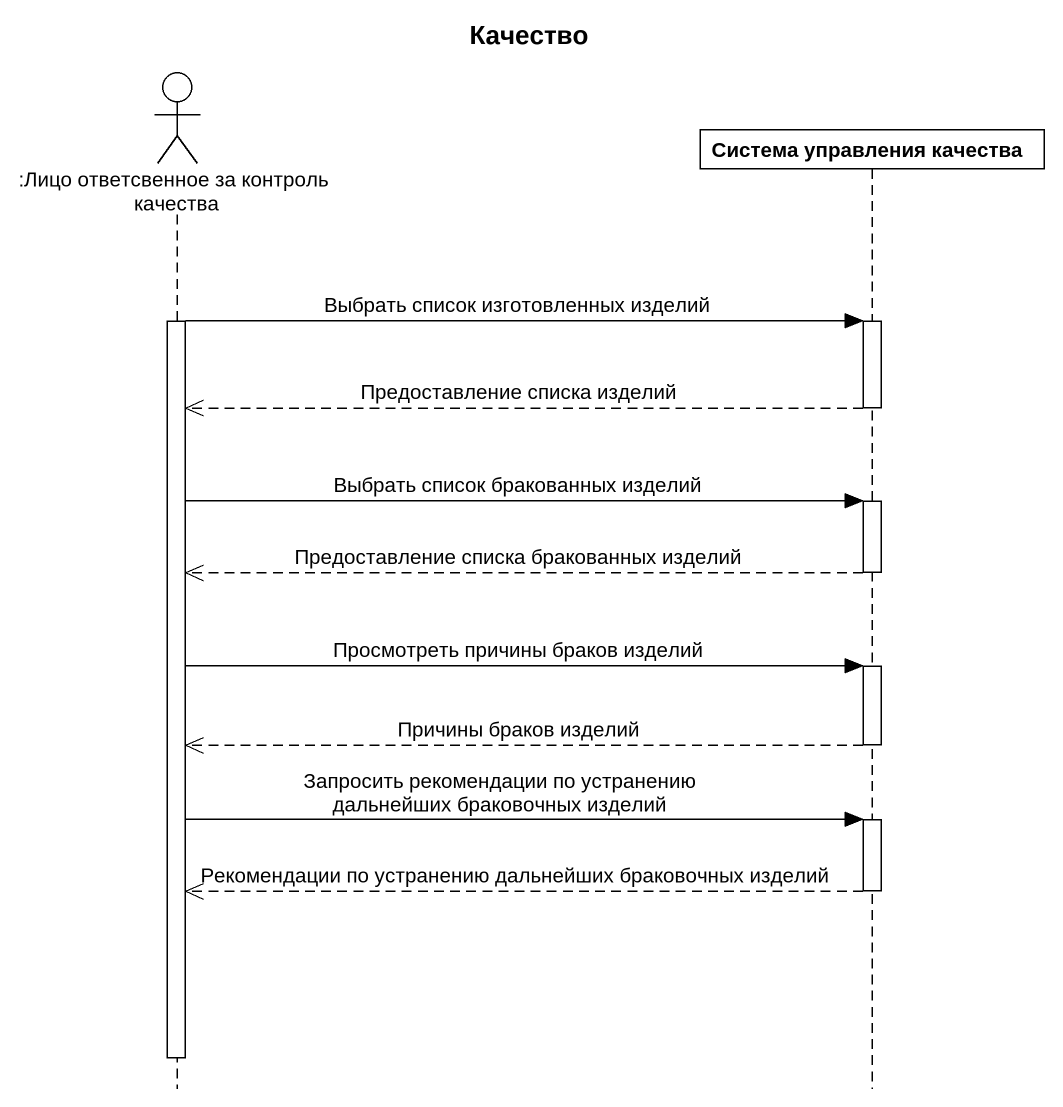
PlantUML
@startuml
title Качество
hide footbox
actor ":Лицо ответсвенное за контроль качества" as Лицо_ответсвенное_за
participant "Система управления качества" as Система_управления_качества

activate Лицо_ответсвенное_за
Лицо_ответсвенное_за -> Система_управления_качества : Выбрать список изготовленных изделий
activate Система_управления_качества
Система_управления_качества -->> Лицо_ответсвенное_за : Предоставление списка изделий
deactivate Система_управления_качества
Лицо_ответсвенное_за -> Система_управления_качества : Выбрать список бракованных изделий
activate Система_управления_качества
Система_управления_качества -->> Лицо_ответсвенное_за : Предоставление списка бракованных изделий
deactivate Система_управления_качества
Лицо_ответсвенное_за -> Система_управления_качества : Просмотреть причины браков изделий
activate Система_управления_качества
Система_управления_качества -->> Лицо_ответсвенное_за : Причины браков изделий
deactivate Система_управления_качества
Лицо_ответсвенное_за -> Система_управления_качества : Запросить рекомендации по устранению дальнейших браковочных изделий
activate Система_управления_качества
Система_управления_качества -->> Лицо_ответсвенное_за : Рекомендации по устранению дальнейших браковочных изделий
deactivate Система_управления_качества
deactivate Лицо_ответсвенное_за
@enduml
